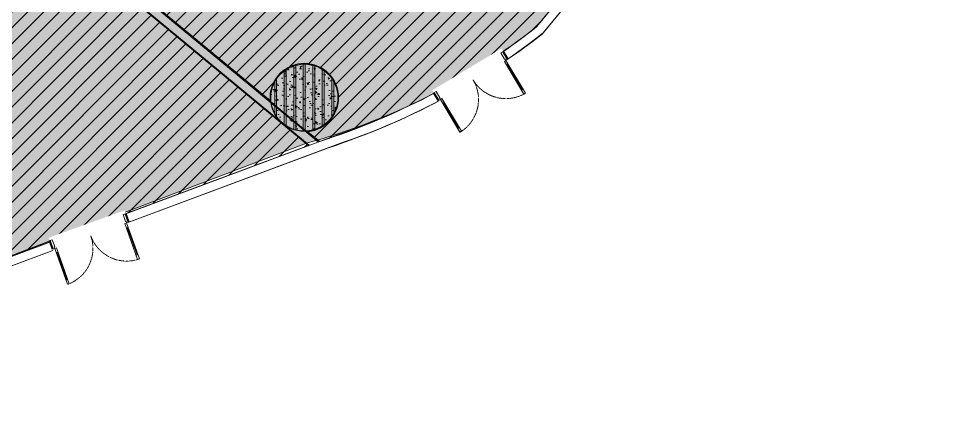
# Model space of a CAD drawing. Header units: millimetres. Extents: x -11451263 to 11578383104, y -507 to 1450429.
# Drawn here: x 11382063 to 11402773, y 1080557 to 1089472 of the extents above; entities that cross this region are included whole.
import ezdxf

# ---------------------------------------------------------------- set-up
doc = ezdxf.new("R2010")
doc.units = ezdxf.units.MM
doc.header["$MEASUREMENT"] = 0
doc.linetypes.add('DASH2-1', pattern=[3, 2, -1])
doc.linetypes.add('HIDDEN2', pattern=[0.1875, 0.125, -0.0625])
doc.layers.get('0').update_dxf_attribs({"linetype": 'CONTINUOUS', "lineweight": 13})
doc.layers.get('Defpoints').update_dxf_attribs({"color": 5, "linetype": 'CONTINUOUS', "lineweight": 13})
doc.layers.add('A-WALL-PATT', color=251, linetype='CONTINUOUS')
doc.layers.add('xref.asix of  podium$0$xref.asix of  podium$0$KT-Net cot vach', color=6, linetype='CONTINUOUS')
for name, color, linetype, lineweight in [('CUA', 37, 'CONTINUOUS', 13), ('DO DIEN TICH THONG THUY', 141, 'CONTINUOUS', 13), ('KT-Kich thuoc', 159, 'CONTINUOUS', 18), ('KT-Net cat', 1, 'CONTINUOUS', 40), ('KT-Net cua', 87, 'CONTINUOUS', 9), ('KT-Net thay', 7, 'CONTINUOUS', 25), ('KT-Net to mau', 159, 'CONTINUOUS', 18), ('KT-Vat lieu', 250, 'CONTINUOUS', 9)]:
    doc.layers.add(name, color=color, linetype=linetype, lineweight=lineweight)
pattern_1 = [(45, (0, 0), (-176.7766952966369, 176.7766952966369), [])]

# ---------------------------------------------------------------- blocks, each defined once
blk = doc.blocks.new('gfdgdfg')
at = {"layer": 'KT-Vat lieu', "ltscale": 0.5}
h = blk.add_hatch(dxfattribs=at)
h.set_pattern_fill('VATLIEU04', color=256, scale=50, angle=45, pattern_type=2)
h.set_pattern_definition([(94.99999999999984, (-88451.82530526817, -27321.66608194052), (275.7759995861103, 231.4035394059837), [37.49999999999999, -412.4999999999999]), (40.00000000000002, (-88451.82530526817, -27321.66608194052), (-314.996083695443, 216.8840747990137), [30, -330]), (145.4514, (-88428.84397425503, -27302.38245270238), (-39.21973430971335, 448.287641099735), [31.870095, -350.571056]), (91.18419999999831, (-88522.53598338738, -27250.95540382178), (435.8465000455986, 318.8068825982365), [56.24999999999988, -618.7499999999981]), (141.6356, (-88486.21542518586, -27224.38818653603), (-13.94950748652536, 674.8558447021788), [47.805144, -525.8565]), (36.18420000000004, (-88522.53598338738, -27250.95540382178), (-13.95003443662637, 674.855833957623), [45, -495]), (66, (-88469.50297479704, -27233.27773429197), (353.3857860571512, 68.691238233885), [37.49999999999905, -412.4999999999924]), (11.00000000000003, (-88469.50297479704, -27233.27773429197), (-170.3542965309771, 342.4042176993831), [30, -330]), (116.4514, (-88440.05415560305, -27227.55348322052), (183.0318085066423, 411.0953098697152), [31.870095, -350.571056]), (82.50000000000001, (-88451.82530526817, -27321.66608194052), (-113.3965926531701, 121.9949088062736), [0, -325.9999999999924, 0, -334.9999999999924, 0, -331.2499999999924]), (52.49999999999999, (-88451.82530526817, -27321.66608194052), (-46.43647110123004, 232.4547249501817), [0, -191, 0, -318.5, 0, -126.25]), (12.5, (-88530.6677113697, -27400.50848804251), (196.709083659603, 180.7603809074303), [0, -125, 0, -390, 0, -517.5]), (2.499999999999997, (-88566.0230504293, -27435.86382710212), (170.7949915992331, 241.5799034369745), [0, -162.5, 0, -259, 0, -367.5]), (90, (-88451.82530526817, -27321.66608194052), (-212.5, 0), []), (90, (-88495.13559561595, -27278.35579159274), (-212.5, 0), [])])
edge = h.paths.add_edge_path()
edge.add_arc((-60819.3322409559, -8212.57950055669), 750.0000000002312, 0, 360)
at = {"layer": 'xref.asix of  podium$0$xref.asix of  podium$0$KT-Net cot vach', "ltscale": 0.5}
blk.add_circle((-60819.3322409559, -8212.57950055669), 750.0000000002312, dxfattribs=at)
blk = doc.blocks.new('*U166')
at = {"layer": 'CUA'}
for p, q in [((11393868.61605942, 1090574.368644409), (11393894.08674489, 1090605.21089111)), ((11393881.35140216, 1090589.78976776), (11394382.53791093, 1090175.891128922)), ((11394369.80256819, 1090160.470005572), (11394395.27325366, 1090191.312252272)), ((11392837.05329796, 1089325.257653256), (11392811.58261249, 1089294.415406555)), ((11392824.31795523, 1089309.836529906), (11393325.504464, 1088895.937891068)), ((11393338.23980674, 1088911.359014418), (11393312.76912126, 1088880.516767718))]:
    blk.add_line(p, q, dxfattribs=at)
for points in [[(11393694.55094872, 1090834.841163298), (11393656.34492051, 1090788.577793247), (11393779.77121007, 1090686.647728589), (11393786.13888144, 1090694.358290264), (11393816.98112814, 1090668.887604792), (11393848.81948498, 1090707.440413168)], [(11393816.98112814, 1090668.887604792), (11393791.51044267, 1090638.045358091), (11394446.90818494, 1090096.79329189), (11394472.37887042, 1090127.63553859)], [(11392548.37010264, 1089446.940061992), (11392586.57613085, 1089493.203432043), (11392710.0024204, 1089391.273367385), (11392703.63474904, 1089383.56280571), (11392734.47699574, 1089358.092120237), (11392702.6386389, 1089319.539311861)], [(11392734.47699574, 1089358.092120237), (11392759.94768121, 1089388.934366938), (11393415.34542349, 1088847.682300737), (11393389.87473802, 1088816.840054036)]]:
    blk.add_lwpolyline(points, close=True, dxfattribs=at)
at = {"layer": 'CUA', "linetype": 'HIDDEN2'}
for centre, radius, start, end in [((11393816.98112814, 1090668.887604792), 849.9999998530715, 230.4488267724228, 320.4487874988087), ((11392734.47699573, 1089358.092120237), 849.9999998541882, 320.4488659910239, 50.44882677242286)]:
    blk.add_arc(centre, radius, start, end, dxfattribs=at)
blk = doc.blocks.new('KHHFG-flat-1')
blk.add_wipeout([(1138.4157330411444, 1503.651055481052), (1383.5849906167196, 1301.008542114403), (257.1709624381456, -103.2818381653633), (-0.5388824769761413, 109.75062793144036)]).dxf.layer = 'KT-Kich thuoc'
at = {"layer": 'KT-Net cat'}
for p, q in [((1353.990115432069, 1325.449101349339), (1199.778881929815, 1452.802528712898)), ((207.8092691600323, -62.4520001844503), (53.59803565777838, 64.9014271791093))]:
    blk.add_line(p, q, dxfattribs=at)
at = {"layer": 'CUA'}
blk.add_blockref('*U166', (-11392494.82704869, -1089381.988501504), dxfattribs=at)
blk = doc.blocks.new('*U216')
at = {"layer": 'CUA'}
for p, q in [((11384456.53873692, 1084842.34073406), (11384494.25266355, 1084855.669640181)), ((11384475.39570023, 1084849.005187121), (11384691.99042465, 1084236.153879575)), ((11382929.12470881, 1084302.520036246), (11382891.41078219, 1084289.191130125)), ((11382910.2677455, 1084295.855583186), (11383126.86246992, 1083683.00427564)), ((11384673.13346134, 1084229.489426514), (11384710.84738797, 1084242.818332635)), ((11383145.71943324, 1083689.6687287), (11383108.00550661, 1083676.339822579))]:
    blk.add_line(p, q, dxfattribs=at)
for points in [[(11384441.40351174, 1085155.255292394), (11384384.8326218, 1085135.261933212), (11384438.17301046, 1084984.336156845), (11384447.60149212, 1084987.668383375), (11384460.93039824, 1084949.954456748), (11384508.07280653, 1084966.6155894)], [(11384460.93039824, 1084949.954456748), (11384423.21647162, 1084936.625550627), (11384706.45572664, 1084135.204609947), (11384744.16965327, 1084148.533516068)], [(11382744.27681381, 1084555.454517035), (11382800.84770375, 1084575.447876216), (11382854.18809242, 1084424.522099849), (11382844.75961076, 1084421.189873319), (11382858.08851688, 1084383.475946692), (11382810.9461086, 1084366.81481404)], [(11382858.08851688, 1084383.475946692), (11382895.80244351, 1084396.804852813), (11383179.04169854, 1083595.383912133), (11383141.32777191, 1083582.055006012)]]:
    blk.add_lwpolyline(points, close=True, dxfattribs=at)
at = {"layer": 'CUA', "linetype": 'HIDDEN2'}
for centre, radius, start, end in [((11382858.08851688, 1084383.475946693), 849.9999998541882, 289.4645338947495, 19.46449456691865), ((11384460.93039824, 1084949.954456749), 849.9999998530715, 199.4644945669186, 289.464455341226)]:
    blk.add_arc(centre, radius, start, end, dxfattribs=at)
blk = doc.blocks.new('KHHFG-flat-27')
blk.add_wipeout([(1750.0581034291536, 703.031658257125), (1855.9225887060165, 403.0905576357618), (167.30488327518106, -220.9369096569717), (56.038036461919546, 94.36752193025313)]).dxf.layer = 'KT-Kich thuoc'
at = {"layer": 'KT-Net cat'}
for p, q in [((1843.132751541212, 439.2791972660925), (1776.488220935687, 627.8488304000348)), ((146.0060533378273, -160.5215781915467), (79.3615227304399, 28.04805494239554))]:
    blk.add_line(p, q, dxfattribs=at)
at = {"layer": 'CUA'}
blk.add_blockref('*U216', (-11382664.93661853, -1084527.335177617), dxfattribs=at)
blk = doc.blocks.new('WWW')
at = {"layer": 'Defpoints', "linetype": 'DASH2-1', "lineweight": 13, "ltscale": 1000, "flags": 128}
blk.add_lwpolyline([(11429816.83619249, 1022160.11654377), (11450185.49670112, 1019986.391927242), (11488615.66733754, 1021167.255579472), (11491469.21243858, 1024811.360972404), (11462655.78743005, 1159053.890039921), (11457975.31629252, 1176930.890178204), (11455625.97722399, 1177744.852323532), (11446686.1578691, 1170981.351434231), (11423166.61122441, 1153069.948107719), (11399484.09766066, 1135982.713739872, 0.6848770391193201), (11429816.83619249, 1022160.116543293)], format="xyb", dxfattribs=at)
blk = doc.blocks.new('hgjghj')
at = {"layer": 'A-WALL-PATT', "true_color": 0xf28888}
h = blk.add_hatch(color=11, dxfattribs=at)
h.dxf.hatch_style = 1
edge = h.paths.add_edge_path()
edge.add_line((11400416.64406202, 1114522.678817349), (11400289.3186351, 1114368.444460027))
edge.add_line((11400289.3186351, 1114368.444460027), (11396532.76988891, 1109818.901444005))
edge.add_line((11396532.76988891, 1109818.901444005), (11402174.61491913, 1105159.653952348))
edge.add_line((11402174.61491913, 1105159.653952348), (11399945.92967185, 1102460.957041017))
edge.add_line((11399945.92967185, 1102460.957041017), (11394299.79702778, 1107115.011084207))
edge.add_line((11394299.79702778, 1107115.011084207), (11389655.67903761, 1101491.499053436))
edge.add_line((11389655.67903761, 1101491.499053436), (11392123.06418488, 1099453.839746834))
edge.add_line((11392123.06418488, 1099453.839746834), (11392759.84425912, 1100224.911580173))
edge.add_line((11392759.84425912, 1100224.911580173), (11398645.23687998, 1095364.533353396))
edge.add_line((11398645.23687998, 1095364.533353396), (11395620.45981989, 1091701.855190071))
edge.add_line((11395620.45981989, 1091701.855190071), (11393633.63914857, 1089295.923028214))
edge.add_arc((11384756.00684201, 1100456.834842673), 14261.07667395847, 285.1902524609691, 308.4995037978517, ccw=False)
edge.add_line((11388492.76545499, 1086694.024701977), (11379893.1114064, 1083426.703496323))
edge.add_arc((11378525.36924363, 1087270.061820032), 4079.475680557991, 184.6430576494976, 289.5892010980258, ccw=False)
edge.add_arc((11435891.82945314, 1085010.483131694), 61462.83760013332, 171.7570062291728, 178.201157439273, ccw=False)
edge.add_arc((11436843.70361014, 1084920.722251588), 62417.76521523286, 165.1780987561517, 171.8007352288228, ccw=False)
edge.add_arc((11416475.80658329, 1090756.566918403), 41236.95278259877, 159.1670131588039, 165.7772880981642, ccw=False)
edge.add_arc((11383954.20778262, 1102556.837314274), 6666.565456522165, 146.3726536059457, 154.5436051967811, ccw=False)
edge.add_line((11378403.24525211, 1106248.708109809), (11383595.37000318, 1112527.019418396))
edge.add_line((11383595.37000318, 1112527.019418396), (11384658.74738557, 1113814.654520252))
edge.add_arc((11385275.67406916, 1113305.247445783), 800.0588106111295, 50.45520462317478, 140.4529210301786, ccw=False)
edge.add_line((11385785.05655486, 1113922.194431917), (11387043.86389984, 1112882.62406898))
edge.add_arc((11387455.26327204, 1113509.811685185), 750.0758290780936, 236.7374056829914, 318.6125135516955)
edge.add_line((11388018.01177623, 1113013.900533476), (11393651.68789618, 1119850.049172107))
edge.add_arc((11392149.10396448, 1120557.36786703), 1660.740259042941, 334.791997073022, 342.050843854487)
edge.add_line((11393729.01659499, 1120045.572704929), (11395916.44902297, 1118239.120632476))
edge.add_line((11395916.44902297, 1118239.120632476), (11398103.87614793, 1116432.649406933))
edge.add_line((11398103.87614793, 1116432.649406933), (11400416.64406202, 1114522.678817349))
blk.add_lwpolyline([(11402174.61491913, 1105159.653952348), (11399945.92967185, 1102460.957041017), (11394299.79702778, 1107115.011084207), (11389655.67903761, 1101491.499053436), (11392123.06418488, 1099453.839746834), (11392759.84425912, 1100224.911580173), (11398645.23687998, 1095364.533353396), (11395620.45981989, 1091701.855190071), (11393633.63914857, 1089295.923028214, -0.1020579365176871), (11388492.76545499, 1086694.024701977), (11379893.1114064, 1083426.703496323, -0.4928533176956099)], format="xyb")

msp = doc.modelspace()

# ---------------------------------------------------------------- hatches: boundary and pattern name
at = {"layer": 'DO DIEN TICH THONG THUY'}
h = msp.add_hatch(dxfattribs=at)
h.set_pattern_fill('ANSI31', color=256, scale=2000)
h.set_pattern_definition(pattern_1)
edge = h.paths.add_edge_path()
edge.add_line((11387258.16013372, 1098588.302181596), (11382068.55648591, 1092278.215931296))
edge.add_line((11382068.55648591, 1092278.215931296), (11383046.51588251, 1091470.580366109))
edge.add_line((11383046.51588251, 1091470.580366109), (11383874.31315647, 1092472.953387105))
edge.add_line((11383874.31315647, 1092472.953387105), (11385054.13385994, 1091498.613180364))
edge.add_line((11385054.13385994, 1091498.613180364), (11384226.33659875, 1090496.240148826))
edge.add_line((11384226.33659875, 1090496.240148826), (11387679.27440649, 1087644.674544367))
edge.add_arc((11388441.56217614, 1087708.997827927), 764.996816054264, -83.92564471094681, 184.8233000957501, ccw=False)
edge.add_line((11388522.51338211, 1086948.296157869), (11388784.56234651, 1086731.886290333))
edge.add_arc((11383962.66242588, 1101747.539543372), 15770.87700351804, 287.8031169164806, 307.7099947781725)
edge.add_line((11393609.15674927, 1089270.933084523), (11393950.4746664, 1089684.232190176))
edge.add_line((11393950.4746664, 1089684.232190176), (11390061.31848537, 1092896.043367398))
edge.add_line((11390061.31848537, 1092896.043367398), (11391718.70128686, 1094904.619843896))
edge.add_line((11391718.70128686, 1094904.619843896), (11387258.16013372, 1098588.302181596))
edge.add_line((11387258.16013372, 1098588.302181596), (11382068.55648592, 1092278.215931288))
edge.add_line((11382068.55648592, 1092278.215931288), (11383046.51588251, 1091470.580366109))
h = msp.add_hatch(dxfattribs=at)
h.set_pattern_fill('ANSI31', color=256, scale=2000)
h.set_pattern_definition(pattern_1)
edge = h.paths.add_edge_path(flags=16)
edge.add_arc((11375582.68950459, 1087434.439569107), 764.9999999998051, 0, 360)
edge = h.paths.add_edge_path()
edge.add_line((11388535.62465414, 1086639.176234151), (11380415.68961674, 1083625.304265701))
edge.add_arc((11379746.33652814, 1083995.697897908), 765.0000000007498, 331.0415859970919, 606.4274956157631)
edge.add_arc((11378525.87316057, 1087271.754834634), 4081.012088123266, 243.444771673851, 282.9496435700527, ccw=False)
edge.add_arc((11378525.42556713, 1087270.260916993), 4079.475680582168, 225.1937060894783, 243.44101470645512, ccw=False)
edge.add_arc((11378525.4255671, 1087270.260916966), 4079.475680543135, 209.849893710769, 225.1937060894848, ccw=False)
edge.add_arc((11378525.42556715, 1087270.260916981), 4079.475680587709, 184.6430576495843, 209.8498937106538, ccw=False)
edge.add_arc((11451228.68137633, 1084450.227810287), 76809.70849517455, 177.5677081376494, 178.1424161648637, ccw=False)
edge.add_arc((11435260.82376338, 1085048.283575928), 60830.90884644212, 176.9223673869295, 177.4922263258751, ccw=False)
edge.add_arc((11435260.82375515, 1085048.283575933), 60830.90883823014, 174.9771381533477, 176.9223673865182, ccw=False)
edge.add_arc((11437928.54308047, 1084771.799869735), 63512.60453388539, 171.2469271420338, 174.9393804935308, ccw=False)
edge.add_arc((11432889.40114169, 1085577.984529142), 58409.47712364464, 168.4523826060902, 171.2763128174703, ccw=False)
edge.add_line((11375662.2092006, 1097270.525758313), (11388535.62465414, 1086639.17623415))

# ---------------------------------------------------------------- linework, layer by layer
at = {"layer": 'Defpoints'}
msp.add_lwpolyline([(11425228.75249886, 1101379.730720935), (11419552.34904793, 1106067.626077125), (11415166.5227227, 1109689.606023633), (11417764.10750177, 1112835.000513032), (11412829.3471889, 1116910.310788946), (11410699.36105015, 1114331.127796676), (11412280.02694479, 1113025.754561018), (11406167.0627005, 1105623.615592555), (11404316.93271054, 1103390.207676964), (11402186.78949708, 1105149.599761954), (11399767.07432725, 1102219.586264277), (11394267.26594597, 1106761.534546266), (11393363.59567382, 1105668.082272933), (11401339.32008196, 1099105.521525309), (11399175.83518239, 1096482.710413694), (11393523.95299415, 1101150.162951586), (11392727.99356477, 1100186.341988068), (11398767.59762665, 1095198.612412874), (11393774.6204908, 1089152.549333352, -0.08805607639566285), (11388978.84252442, 1086590.820993792), (11379962.19546902, 1083239.00210054, -0.4938342429271592), (11374259.0336329, 1086934.961326192, -0.02217052075567615), (11374665.75804658, 1092329.339073775)], format="xyb", dxfattribs=at)
at = {"layer": 'DO DIEN TICH THONG THUY'}
for points in [[(11387258.16013372, 1098588.302181596), (11382068.55648591, 1092278.215931296), (11383046.51588251, 1091470.580366109), (11383874.31315647, 1092472.953387105), (11385054.13385994, 1091498.613180364), (11384226.33659875, 1090496.240148826), (11387679.27440649, 1087644.674544367, -2.377423309642934), (11388522.51338211, 1086948.296157869), (11388784.56234651, 1086731.886290333, 0.08707924598098833), (11393609.15674927, 1089270.933084523), (11393950.4746664, 1089684.232190176), (11390061.31848537, 1092896.043367398), (11391718.70128686, 1094904.619843896), (11387258.16013372, 1098588.302181596), (11382068.55648592, 1092278.215931288), (11383046.51588251, 1091470.580366109)], [(11388535.62465414, 1086639.176234151), (11380415.68961674, 1083625.304265701, 2.584369939332473), (11379440.40596409, 1083294.53351634, -0.1741002520221267), (11376701.41488699, 1083621.273815455, -0.07978757069569045), (11375650.56948256, 1084375.900137569, -0.06705022122844835), (11374987.16431897, 1085239.785808005, -0.1104312194131452), (11374459.33738896, 1086940.035606481, -0.002507642084355471), (11374488.17302668, 1087709.935979989, -0.002486483813424542), (11374517.65098577, 1088314.233972609, -0.008487867530420239), (11374663.51519476, 1090374.226245686, -0.01611276130195738), (11375155.64759407, 1094436.91895492, -0.01232234362747923), (11375662.2092006, 1097270.525758313), (11388535.62465414, 1086639.17623415)]]:
    msp.add_lwpolyline(points, format="xyb", dxfattribs=at)
at = {"layer": 'KT-Net cat'}
for p, q in [((11388768.32727962, 1086725.839982321), (11375710.98336772, 1097509.084528853)), ((11388551.85972104, 1086645.222542163), (11375665.58552028, 1097287.191302269))]:
    msp.add_line(p, q, dxfattribs=at)
at = {"layer": 'KT-Net cua', "flags": 128}
for points in [[(11435538.10717087, 1151798.650314156), (11432356.56899742, 1140539.413200529, -0.4309137425492952), (11423209.49389011, 1135757.950487695), (11409068.31674229, 1140634.401809303, 0.3127825900554042), (11405777.14332722, 1139708.595606726), (11394044.34212903, 1125501.441680598, 0.2730701640401885), (11393522.31447016, 1121046.859708745, -0.1994409391425795), (11393466.06766128, 1119925.132748196), (11387913.33405015, 1113201.372599904, -0.4142135623744246), (11387068.64006755, 1113120.799181404), (11385908.25591447, 1114079.087988049, 0.4142135623731432), (11384500.43261014, 1113944.798957216), (11378075.76726191, 1106165.223731799, 0.04429075722661691), (11377378.94710771, 1104541.094910737, 0.04958229726100982), (11374653.70334867, 1092260.221058658, 0.02362842904642165), (11374259.08601407, 1086937.165324277, 0.4992145127108712), (11380033.90783864, 1083259.523955732), (11389249.03709341, 1086691.447594098, 0.08432704988464156), (11393749.49894696, 1089126.78575385), (11398638.01044867, 1095046.24479837)], [(11435730.57093091, 1151744.265563804), (11432549.03275746, 1140485.028450177, -0.4309137425492911), (11423144.29356262, 1135568.87664684), (11409003.1164148, 1140445.327968448, 0.3127825900552681), (11405931.35456073, 1139581.242179378), (11394201.16248044, 1125377.247612969, 0.2732595128836895), (11393708.04368468, 1121121.395478623, -0.2046271106455482), (11393635.54181494, 1119816.261067213), (11388067.54528366, 1113074.019172555, -0.414213562373652), (11386941.2866402, 1112966.587947889), (11385780.90248712, 1113924.876754533, 0.4142135623736579), (11384654.64384366, 1113817.445529867), (11378242.59446583, 1106053.146880811, 0.04378919801924487), (11377568.9966622, 1104478.795899204, 0.04958307194546523), (11374852.25876687, 1092236.225550422, 0.02358234414956014), (11374459.29815689, 1086942.381684213, 0.4984426021570817), (11379963.87351773, 1083446.861234117), (11389181.94001498, 1086879.878768362, 0.08401362196744397), (11393609.15674927, 1089270.933084523), (11398483.79921444, 1095173.598224852)]]:
    msp.add_lwpolyline(points, format="xyb", dxfattribs=at)

# ---------------------------------------------------------------- block references
at = {"layer": 'KT-Net thay'}
msp.add_blockref('gfdgdfg', (11449260.89648508, 1095921.579832584), dxfattribs=at)
at = {"layer": 'KT-Net to mau'}
msp.add_blockref('hgjghj', (0.0007611755281686783, -0.0002150859218090773), dxfattribs=at)

# ---------------------------------------------------------------- next in the draw order: block references
at = {"layer": 'KT-Net cat', "rotation": 340.3251846331348}
msp.add_blockref('KHHFG-flat-1', (11391261.92961227, 1087771.278315364, 2.96342425449752e-07), dxfattribs=at)
at = {"layer": 'KT-Net cat'}
msp.add_blockref('KHHFG-flat-27', (11382680.1977807, 1084492.207835579), dxfattribs=at)

# ---------------------------------------------------------------- next in the draw order: block references
at = {"layer": 'KT-Kich thuoc'}
msp.add_blockref('WWW', (0, 0), dxfattribs=at)

doc.saveas('drawing.dxf')
